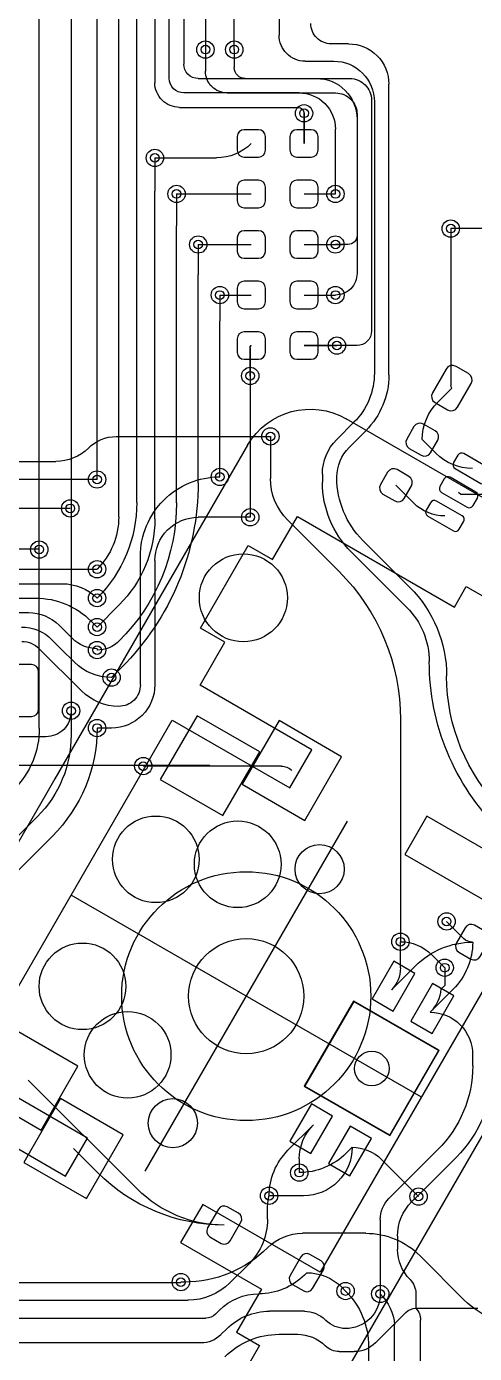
# Model space of a CAD drawing. Header units: millimetres. Extents: x -220 to 263, y -14 to 135.
# Drawn here: x -70.46 to -54.96, y 11.44 to 57.4 of the extents above; entities that cross this region are included whole.
import ezdxf

# ---------------------------------------------------------------- set-up
doc = ezdxf.new("R2010")
doc.units = ezdxf.units.MM
doc.layers.get('0').update_dxf_attribs({"color": 96, "lineweight": 25, "true_color": 0x008000})
for name, color, linetype, lineweight, true_color in [('livello 10', 6, 'Continuous', 25, 0xff00ff), ('livello 7', 6, 'Continuous', 25, 0xff00ff), ('livello 8', 18, 'Continuous', 25, 0x000000), ('livello 9', 18, 'Continuous', 25, 0x000000)]:
    doc.layers.add(name, color=color, linetype=linetype, lineweight=lineweight, true_color=true_color)

msp = doc.modelspace()

# ---------------------------------------------------------------- linework, layer by layer
msp.add_arc((-135.898, -152.987), 167.216, 57.60323, 99.26459)
at = {"layer": 'livello 10', "color": 6, "true_color": 0xff00ff, "flags": 128}
for points in [[(-61.947, 38.932), (-61.085, 40.425)], [(-61.085, 40.425), (-55.655, 37.29)], [(-64.445, 36.564), (-62.795, 39.422)], [(-62.795, 39.422), (-61.947, 38.932)], [(-55.655, 37.29), (-55.242, 38.005)], [(-55.242, 38.005), (-52.817, 36.604)], [(-63.597, 36.074), (-64.445, 36.564)], [(-64.46, 34.579), (-63.597, 36.074)], [(-60.588, 32.344), (-64.46, 34.579)], [(-72.422, 21.249), (-65.422, 33.374)], [(-65.422, 33.374), (-61.351, 31.024)], [(-61.351, 31.024), (-60.588, 32.344)], [(-56.605, 30.044), (-57.367, 28.724)], [(-53.807, 28.429), (-56.605, 30.044)], [(-57.367, 28.724), (-53.298, 26.374)], [(-53.298, 26.374), (-60.298, 14.25)], [(-68.351, 18.899), (-72.422, 21.249)], [(-72.985, 19.814), (-69.113, 17.579)], [(-69.113, 17.579), (-68.351, 18.899)], [(-64.367, 16.599), (-65.13, 15.279)], [(-60.298, 14.25), (-64.367, 16.599)], [(-65.13, 15.279), (-62.332, 13.664)], [(-62.332, 13.664), (-63.194, 12.171)], [(-63.194, 12.171), (-62.398, 11.711)], [(-62.398, 11.711), (-64.049, 8.852)]]:
    msp.add_lwpolyline(points, dxfattribs=at)
at = {"layer": 'livello 7', "color": 6, "true_color": 0xff00ff, "flags": 128}
msp.add_lwpolyline([(-62.812, 42.895, -0.41417), (-59.397, 43.81)], format="xyb", dxfattribs=at)
for points in [[(-47.273, 36.81), (-59.397, 43.81)], [(-62.812, 42.894), (-69.485, 31.337)], [(-61.947, 38.932), (-61.085, 40.425)], [(-61.085, 40.425), (-55.655, 37.29)], [(-64.445, 36.564), (-62.795, 39.422)], [(-62.795, 39.422), (-61.947, 38.932)], [(-55.655, 37.29), (-55.242, 38.005)], [(-55.242, 38.005), (-52.817, 36.604)], [(-63.597, 36.074), (-64.445, 36.564)], [(-64.46, 34.579), (-63.597, 36.074)], [(-60.588, 32.344), (-64.46, 34.579)], [(-72.422, 21.249), (-65.422, 33.374)], [(-65.422, 33.374), (-61.351, 31.024)], [(-62.882, 4.773), (-46.358, 33.395)], [(-61.351, 31.024), (-60.588, 32.344)], [(-69.485, 31.337), (-69.811, 30.771)], [(-69.811, 30.771), (-79.336, 14.273)], [(-56.605, 30.044), (-57.367, 28.724)], [(-53.807, 28.429), (-56.605, 30.044)], [(-66.36, 17.75), (-59.36, 29.874)], [(-57.367, 28.724), (-53.298, 26.374)], [(-56.798, 20.312), (-68.922, 27.312)], [(-56.798, 20.312), (-68.922, 27.312)], [(-53.298, 26.374), (-60.298, 14.25)], [(-59.138, 23.642), (-60.838, 20.698)], [(-60.838, 20.698), (-59.138, 23.642)], [(-56.193, 21.942), (-59.138, 23.642)], [(-59.138, 23.642), (-56.193, 21.942)], [(-57.893, 18.998), (-56.193, 21.942)], [(-56.193, 21.942), (-57.893, 18.998)], [(-68.351, 18.899), (-72.422, 21.249)], [(-60.838, 20.698), (-57.893, 18.998)], [(-57.893, 18.998), (-60.838, 20.698)], [(-72.985, 19.814), (-69.113, 17.579)], [(-69.113, 17.579), (-68.351, 18.899)], [(-64.367, 16.599), (-65.13, 15.279)], [(-60.298, 14.25), (-64.367, 16.599)], [(-65.13, 15.279), (-62.332, 13.664)], [(-62.332, 13.664), (-63.194, 12.171)], [(-63.194, 12.171), (-62.398, 11.711)], [(-62.398, 11.711), (-64.049, 8.852)]]:
    msp.add_lwpolyline(points, dxfattribs=at)
at = {"layer": 'livello 7', "color": 6, "true_color": 0xff00ff}
msp.add_circle((-62.86, 23.812), 4.311, dxfattribs=at)
at = {"layer": 'livello 8', "color": 163, "true_color": 0x4d7fc4, "flags": 128}
for points in [[(-68.023, 41.709), (-68.023, 81.099)], [(-61.723, 73.499), (-61.723, 57.099)], [(-66.648, 40.917), (-66.648, 70.499)], [(-67.273, 40.41), (-67.273, 70.299)], [(-66.023, 68.499), (-66.023, 55.453)], [(-65.523, 55.599), (-65.523, 67.059)], [(-65.023, 64.196), (-65.023, 56.099)], [(-64.273, 61.449), (-64.273, 56.599)], [(-68.923, 59.782), (-68.923, 32.849)], [(-70.023, 39.282), (-70.023, 58.382)], [(-63.273, 56.599), (-63.273, 58.749)], [(-59.323, 56.799), (-59.923, 56.799)], [(-60.823, 56.199), (-59.829, 56.199)], [(-64.523, 55.599), (-60.426, 55.599)], [(-57.923, 45.33), (-57.923, 55.399)], [(-61.023, 55.099), (-65.023, 55.099)], [(-58.423, 54.793), (-58.423, 45.399)], [(-65.169, 54.599), (-61.066, 54.599)], [(-60.86, 53.349), (-60.86, 54.393)], [(-63.173, 53.111), (-63.154, 53.021), (-63.103, 52.944), (-63.026, 52.892), (-62.935, 52.874), (-62.435, 52.874), (-62.344, 52.892), (-62.267, 52.944), (-62.216, 53.021), (-62.198, 53.111), (-62.198, 53.586), (-62.216, 53.677), (-62.267, 53.754), (-62.344, 53.806), (-62.435, 53.824), (-62.935, 53.824), (-63.026, 53.806), (-63.103, 53.754), (-63.154, 53.677), (-63.173, 53.586), (-63.173, 53.111)], [(-61.348, 53.111), (-61.329, 53.021), (-61.278, 52.944), (-61.201, 52.892), (-61.11, 52.874), (-60.61, 52.874), (-60.519, 52.892), (-60.442, 52.944), (-60.391, 53.021), (-60.373, 53.111), (-60.373, 53.586), (-60.391, 53.677), (-60.442, 53.754), (-60.519, 53.806), (-60.61, 53.824), (-61.11, 53.824), (-61.201, 53.806), (-61.278, 53.754), (-61.329, 53.677), (-61.348, 53.586), (-61.348, 53.111)], [(-59.773, 51.599), (-59.773, 53.849)], [(-59.023, 54.195), (-59.023, 50.164)], [(-66.023, 52.849), (-63.892, 52.849)], [(-66.023, 52.849), (-66.023, 51.699)], [(-63.173, 51.361), (-63.154, 51.271), (-63.103, 51.194), (-63.026, 51.142), (-62.935, 51.124), (-62.435, 51.124), (-62.344, 51.142), (-62.267, 51.194), (-62.216, 51.271), (-62.198, 51.361), (-62.198, 51.836), (-62.216, 51.927), (-62.267, 52.004), (-62.344, 52.056), (-62.435, 52.074), (-62.935, 52.074), (-63.026, 52.056), (-63.103, 52.004), (-63.154, 51.927), (-63.173, 51.836), (-63.173, 51.361)], [(-61.348, 51.361), (-61.329, 51.271), (-61.278, 51.194), (-61.201, 51.142), (-61.11, 51.124), (-60.61, 51.124), (-60.519, 51.142), (-60.442, 51.194), (-60.391, 51.271), (-60.373, 51.361), (-60.373, 51.836), (-60.391, 51.927), (-60.442, 52.004), (-60.519, 52.056), (-60.61, 52.074), (-61.11, 52.074), (-61.201, 52.056), (-61.278, 52.004), (-61.329, 51.927), (-61.348, 51.836), (-61.348, 51.361)], [(-66.023, 40.349), (-66.023, 51.699)], [(-65.273, 51.599), (-62.685, 51.599)], [(-65.273, 51.599), (-65.273, 50.499)], [(-60.86, 51.599), (-60.1, 51.599)], [(-60.1, 51.599), (-59.773, 51.599)], [(-65.273, 40.9), (-65.273, 50.499)], [(-63.173, 49.611), (-63.154, 49.521), (-63.103, 49.444), (-63.026, 49.392), (-62.935, 49.374), (-62.435, 49.374), (-62.344, 49.392), (-62.267, 49.444), (-62.216, 49.521), (-62.198, 49.611), (-62.198, 50.086), (-62.216, 50.177), (-62.267, 50.254), (-62.344, 50.306), (-62.435, 50.324), (-62.935, 50.324), (-63.026, 50.306), (-63.103, 50.254), (-63.154, 50.177), (-63.173, 50.086), (-63.173, 49.611)], [(-61.348, 49.611), (-61.329, 49.521), (-61.278, 49.444), (-61.201, 49.392), (-61.11, 49.374), (-60.61, 49.374), (-60.519, 49.392), (-60.442, 49.444), (-60.391, 49.521), (-60.373, 49.611), (-60.373, 50.086), (-60.391, 50.177), (-60.442, 50.254), (-60.519, 50.306), (-60.61, 50.324), (-61.11, 50.324), (-61.201, 50.306), (-61.278, 50.254), (-61.329, 50.177), (-61.348, 50.086), (-61.348, 49.611)], [(-55.781, 50.399), (-55.781, 44.961)], [(-64.523, 49.849), (-62.685, 49.849)], [(-64.523, 49.849), (-64.523, 48.799)], [(-60.86, 49.849), (-59.773, 49.849)], [(-59.773, 49.849), (-59.523, 49.849)], [(-59.338, 49.849), (-59.773, 49.849)], [(-64.523, 41.599), (-64.523, 48.799)], [(-63.173, 47.861), (-63.154, 47.771), (-63.103, 47.694), (-63.026, 47.642), (-62.935, 47.624), (-62.435, 47.624), (-62.344, 47.642), (-62.267, 47.694), (-62.216, 47.771), (-62.198, 47.861), (-62.198, 48.336), (-62.216, 48.427), (-62.267, 48.504), (-62.344, 48.556), (-62.435, 48.574), (-62.935, 48.574), (-63.026, 48.556), (-63.103, 48.504), (-63.154, 48.427), (-63.173, 48.336), (-63.173, 47.861)], [(-61.348, 47.861), (-61.329, 47.771), (-61.278, 47.694), (-61.201, 47.642), (-61.11, 47.624), (-60.61, 47.624), (-60.519, 47.642), (-60.442, 47.694), (-60.391, 47.771), (-60.373, 47.861), (-60.373, 48.336), (-60.391, 48.427), (-60.442, 48.504), (-60.519, 48.556), (-60.61, 48.574), (-61.11, 48.574), (-61.201, 48.556), (-61.278, 48.504), (-61.329, 48.427), (-61.348, 48.336), (-61.348, 47.861)], [(-63.773, 48.099), (-63.773, 47.199)], [(-63.773, 48.099), (-62.685, 48.099)], [(-60.86, 48.099), (-59.773, 48.099)], [(-63.773, 42.599), (-63.773, 47.199)], [(-63.173, 46.111), (-63.154, 46.021), (-63.103, 45.944), (-63.026, 45.892), (-62.935, 45.874), (-62.435, 45.874), (-62.344, 45.892), (-62.267, 45.944), (-62.216, 46.021), (-62.198, 46.111), (-62.198, 46.586), (-62.216, 46.677), (-62.267, 46.754), (-62.344, 46.806), (-62.435, 46.824), (-62.935, 46.824), (-63.026, 46.806), (-63.103, 46.754), (-63.154, 46.677), (-63.173, 46.586), (-63.173, 46.111)], [(-61.348, 46.111), (-61.329, 46.021), (-61.278, 45.944), (-61.201, 45.892), (-61.11, 45.874), (-60.61, 45.874), (-60.519, 45.892), (-60.442, 45.944), (-60.391, 46.021), (-60.373, 46.111), (-60.373, 46.586), (-60.391, 46.677), (-60.442, 46.754), (-60.519, 46.806), (-60.61, 46.824), (-61.11, 46.824), (-61.201, 46.806), (-61.278, 46.754), (-61.329, 46.677), (-61.348, 46.586), (-61.348, 46.111)], [(-62.723, 45.299), (-62.723, 46.311)], [(-60.86, 46.349), (-59.723, 46.349)], [(-56.416, 44.713), (-56.447, 44.62), (-56.441, 44.523), (-56.398, 44.435), (-56.324, 44.371), (-55.891, 44.121), (-55.799, 44.09), (-55.702, 44.096), (-55.614, 44.139), (-55.55, 44.213), (-55.075, 45.035), (-55.043, 45.128), (-55.05, 45.225), (-55.093, 45.313), (-55.166, 45.377), (-55.599, 45.627), (-55.692, 45.658), (-55.789, 45.652), (-55.876, 45.609), (-55.941, 45.535), (-56.416, 44.713)], [(-62.723, 45.299), (-62.723, 44.699)], [(-62.723, 44.699), (-62.723, 40.399)], [(-56.226, 44.393), (-55.745, 44.874)], [(-55.745, 44.874), (-55.744, 44.875)], [(-59.13, 43.692), (-59.728, 43.094)], [(-59.298, 42.823), (-58.723, 43.399)], [(-56.804, 42.548), (-56.717, 42.518), (-56.624, 42.525), (-56.541, 42.566), (-56.48, 42.635), (-56.23, 43.068), (-56.2, 43.156), (-56.206, 43.248), (-56.247, 43.332), (-56.317, 43.393), (-56.728, 43.63), (-56.816, 43.66), (-56.908, 43.654), (-56.992, 43.613), (-57.053, 43.543), (-57.303, 43.11), (-57.332, 43.022), (-57.326, 42.93), (-57.285, 42.847), (-57.216, 42.786), (-56.804, 42.548)], [(-62.023, 43.199), (-62.023, 41.747)], [(-56.287, 42.61), (-56.766, 43.089)], [(-63.773, 41.799), (-63.773, 42.599)], [(-55.681, 42.292), (-55.7, 42.236), (-55.696, 42.178), (-55.67, 42.125), (-55.626, 42.087), (-54.739, 41.574), (-54.683, 41.556), (-54.625, 41.559), (-54.572, 41.585), (-54.534, 41.629), (-54.384, 41.889), (-54.365, 41.944), (-54.369, 42.003), (-54.395, 42.055), (-54.439, 42.094), (-55.326, 42.606), (-55.382, 42.625), (-55.44, 42.621), (-55.493, 42.596), (-55.531, 42.552), (-55.681, 42.292)], [(-60.223, 41.899), (-60.223, 41.613)], [(-57.717, 40.968), (-57.629, 40.938), (-57.537, 40.944), (-57.453, 40.985), (-57.392, 41.055), (-57.142, 41.488), (-57.113, 41.575), (-57.119, 41.668), (-57.16, 41.751), (-57.229, 41.812), (-57.641, 42.05), (-57.728, 42.079), (-57.821, 42.073), (-57.904, 42.032), (-57.965, 41.963), (-58.215, 41.53), (-58.245, 41.442), (-58.239, 41.349), (-58.198, 41.266), (-58.128, 41.205), (-57.717, 40.968)], [(-59.723, 41.772), (-59.723, 41.799)], [(-57.062, 40.892), (-57.679, 41.509)], [(-56.156, 41.469), (-56.175, 41.414), (-56.171, 41.355), (-56.145, 41.303), (-56.101, 41.264), (-55.214, 40.752), (-55.158, 40.733), (-55.1, 40.737), (-55.047, 40.763), (-55.009, 40.807), (-54.859, 41.066), (-54.84, 41.122), (-54.844, 41.18), (-54.87, 41.233), (-54.914, 41.271), (-55.801, 41.784), (-55.857, 41.803), (-55.915, 41.799), (-55.968, 41.773), (-56.006, 41.729), (-56.156, 41.469)], [(-56.631, 40.646), (-56.65, 40.591), (-56.646, 40.532), (-56.62, 40.48), (-56.576, 40.441), (-55.689, 39.929), (-55.633, 39.91), (-55.575, 39.914), (-55.522, 39.94), (-55.484, 39.984), (-55.334, 40.244), (-55.315, 40.299), (-55.319, 40.357), (-55.345, 40.41), (-55.389, 40.449), (-56.276, 40.961), (-56.332, 40.98), (-56.39, 40.976), (-56.443, 40.95), (-56.481, 40.906), (-56.631, 40.646)], [(-55.508, 41.268), (-55.434, 41.195)], [(-55.434, 41.195), (-54.327, 41.195)], [(-61.423, 40.299), (-59.644, 38.52)], [(-57.195, 37.972), (-58.823, 39.599)], [(-70.023, 33.099), (-70.023, 39.282)], [(-59.223, 39.199), (-57.3, 37.277)], [(-68.023, 36.599), (-67.26, 37.362)], [(-71.198, 33.749), (-71.178, 33.653), (-71.124, 33.572), (-71.043, 33.518), (-70.948, 33.499), (-70.298, 33.499), (-70.202, 33.518), (-70.121, 33.572), (-70.067, 33.653), (-70.048, 33.749), (-70.048, 35.049), (-70.067, 35.145), (-70.121, 35.226), (-70.202, 35.28), (-70.298, 35.299), (-70.948, 35.299), (-71.043, 35.28), (-71.124, 35.226), (-71.178, 35.145), (-71.198, 35.049), (-71.198, 33.749)], [(-67.523, 34.849), (-67.174, 35.197)], [(-59.559, 32.108), (-61.725, 33.358), (-63, 31.15), (-60.834, 29.9), (-59.559, 32.108)], [(-57.523, 33.399), (-57.523, 25.699)], [(-61.65, 31.782), (-66.423, 31.782)], [(-70.089, 30.032), (-71.273, 28.849)], [(-72.423, 26.499), (-69.578, 29.343)], [(-55.336, 25.812), (-55.923, 26.399)], [(-55.086, 25.098), (-54.998, 25.068), (-54.905, 25.074), (-54.822, 25.115), (-54.761, 25.185), (-54.461, 25.705), (-54.431, 25.793), (-54.437, 25.885), (-54.478, 25.968), (-54.548, 26.029), (-54.959, 26.267), (-55.047, 26.296), (-55.14, 26.29), (-55.223, 26.249), (-55.284, 26.18), (-55.584, 25.66), (-55.614, 25.572), (-55.608, 25.48), (-55.567, 25.397), (-55.497, 25.336), (-55.086, 25.098)], [(-58.505, 23.722), (-57.769, 23.297), (-57.019, 24.596), (-57.755, 25.021), (-58.505, 23.722)], [(-57.004, 24.862), (-57.837, 24.029)], [(-55.991, 24.799), (-55.991, 24.185)], [(-57.162, 22.947), (-56.426, 22.522), (-55.676, 23.821), (-56.412, 24.246), (-57.162, 22.947)], [(-55.991, 24.185), (-56.124, 24.052)], [(-68.684, 21.384), (-70.849, 22.634), (-72.124, 20.425), (-69.959, 19.175), (-68.684, 21.384)], [(-66.626, 17.127), (-70.404, 20.905)], [(-61.355, 18.786), (-60.619, 18.361), (-59.869, 19.66), (-60.605, 20.085), (-61.355, 18.786)], [(-60.537, 19.353), (-61.416, 18.473)], [(-60.012, 18.011), (-59.276, 17.586), (-58.526, 18.885), (-59.262, 19.31), (-60.012, 18.011)], [(-59.402, 18.37), (-59.194, 18.578)], [(-58.182, 18.159), (-56.896, 16.872)], [(-64.2, 15.783), (-64.228, 15.7), (-64.222, 15.612), (-64.183, 15.533), (-64.117, 15.475), (-63.728, 15.25), (-63.645, 15.222), (-63.557, 15.228), (-63.478, 15.267), (-63.42, 15.333), (-63.045, 15.982), (-63.017, 16.065), (-63.023, 16.153), (-63.062, 16.232), (-63.128, 16.29), (-63.517, 16.515), (-63.6, 16.543), (-63.688, 16.537), (-63.767, 16.498), (-63.825, 16.432), (-64.2, 15.783)], [(-58.723, 15.599), (-60.915, 15.599)], [(-61.342, 14.133), (-61.37, 14.05), (-61.364, 13.962), (-61.325, 13.883), (-61.259, 13.825), (-60.87, 13.6), (-60.787, 13.572), (-60.699, 13.578), (-60.62, 13.617), (-60.562, 13.683), (-60.187, 14.332), (-60.159, 14.415), (-60.165, 14.503), (-60.204, 14.582), (-60.27, 14.64), (-60.659, 14.865), (-60.743, 14.893), (-60.83, 14.887), (-60.909, 14.848), (-60.967, 14.782), (-61.342, 14.133)], [(-55.323, 13.299), (-56.845, 14.821)], [(-65, 13.907), (-65.123, 13.907)], [(-59.555, 13.731), (-59.423, 13.599)], [(-57.725, 10.999), (-57.725, 12.426)], [(-58.623, 11.668), (-58.623, 9.995)]]:
    msp.add_lwpolyline(points, dxfattribs=at)
for points in [[(-59.923, 56.799, -0.414214), (-60.623, 57.499)], [(-60.823, 56.199, -0.414214), (-61.723, 57.099)], [(-59.323, 56.799, -0.414214), (-57.923, 55.399)], [(-64.523, 55.599, -0.414214), (-65.023, 56.099)], [(-59.829, 56.199, -0.414214), (-58.423, 54.793)], [(-65.772, 54.849, -0.198927), (-66.023, 55.453)], [(-65.023, 55.099, -0.414214), (-65.523, 55.599)], [(-60.426, 55.599, -0.414214), (-59.023, 54.195)], [(-65.169, 54.599, -0.198915), (-65.773, 54.849)], [(-61.023, 55.099, -0.414214), (-59.773, 53.849)], [(-61.066, 54.599, -0.414214), (-60.86, 54.393)], [(-62.685, 53.349, -0.198912), (-63.892, 52.849)], [(-59.022, 50.164, -0.414214), (-59.338, 49.849)], [(-62.723, 46.311, -0.414214), (-62.685, 46.349)], [(-58.423, 45.399, -0.198913), (-59.13, 43.692)], [(-57.922, 45.33, -0.198917), (-58.723, 43.399)], [(-55.745, 44.874, -0.198975), (-55.781, 44.961)], [(-56.766, 43.089, -0.198915), (-56.226, 44.393)], [(-60.223, 41.899, -0.198911), (-59.728, 43.094)], [(-59.722, 41.799, -0.198918), (-59.298, 42.823)], [(-55.033, 42.09, -0.198914), (-56.287, 42.61)], [(-64.522, 41.599, -0.198914), (-67.174, 35.197)], [(-61.423, 40.299, -0.198901), (-62.023, 41.747)], [(-59.223, 39.199, -0.198906), (-60.223, 41.613)], [(-58.822, 39.599, -0.198916), (-59.723, 41.772)], [(-66.648, 40.917, -0.19891), (-68.023, 37.599)], [(-65.272, 40.9, -0.198915), (-67.253, 36.118)], [(-55.983, 40.445, -0.198911), (-57.062, 40.892)], [(-67.273, 40.41, -0.198921), (-68.023, 38.599)], [(-66.023, 40.349, -0.198908), (-67.26, 37.362)], [(-59.644, 38.52, -0.198913), (-57.523, 33.399)], [(-57.195, 37.972, -0.198917), (-55.923, 34.899)], [(-57.3, 37.277, -0.198913), (-56.523, 35.399)], [(-67.253, 36.118, -0.198929), (-68.023, 35.799)], [(-54.118, 29.595, -0.198912), (-56.523, 35.399)], [(-54.013, 30.29, -0.198912), (-55.923, 34.899)], [(-70.022, 33.099, -0.198912), (-70.906, 30.965)], [(-68.022, 33.099, -0.198911), (-69.578, 29.343)], [(-68.923, 32.849, -0.198913), (-70.089, 30.032)], [(-61.65, 31.782, -0.198905), (-61.28, 31.629)], [(-55.023, 25.682, -0.198896), (-55.336, 25.812)], [(-57.004, 24.862, -0.198914), (-55.023, 25.682)], [(-56.124, 24.052, -0.176015), (-56.494, 23.254)], [(-62.068, 16.899, -0.198912), (-61.416, 18.473)], [(-59.194, 18.578, -0.198922), (-58.182, 18.159)], [(-59.402, 18.37, -0.19892), (-61.023, 17.699)], [(-63.623, 15.882, -0.198905), (-66.626, 17.127)], [(-62.122, 15.099, -0.198912), (-60.915, 15.599)], [(-58.723, 15.599, -0.198923), (-56.845, 14.821)], [(-62.123, 15.099, -0.198912), (-65, 13.907)], [(-60.765, 14.232, -0.198923), (-59.555, 13.731)], [(-59.423, 13.599, -0.198921), (-58.623, 11.668)], [(-58.223, 13.499, -0.175989), (-57.725, 12.426)], [(-52.908, 12.299, -0.19892), (-55.323, 13.299)]]:
    msp.add_lwpolyline(points, format="xyb", dxfattribs=at)
at = {"layer": 'livello 8', "color": 254, "true_color": 0xd0d2cd, "flags": 128}
for points in [[(-59.138, 23.626), (-60.838, 20.681)], [(-60.838, 20.681), (-59.138, 23.626)], [(-56.193, 21.926), (-59.138, 23.626)], [(-59.138, 23.626), (-56.193, 21.926)], [(-57.893, 18.981), (-56.193, 21.926)], [(-56.193, 21.926), (-57.893, 18.981)], [(-60.838, 20.681), (-57.893, 18.981)], [(-57.893, 18.981), (-60.838, 20.681)]]:
    msp.add_lwpolyline(points, dxfattribs=at)
at = {"layer": 'livello 8', "color": 7, "true_color": 0xececec}
for centre in [(-64.273, 56.599), (-63.273, 56.599), (-60.86, 54.393), (-66.023, 52.849), (-65.273, 51.599), (-59.773, 51.599), (-55.781, 50.399), (-64.523, 49.849), (-59.773, 49.849), (-63.773, 48.099), (-59.773, 48.099), (-59.723, 46.349), (-62.723, 45.299), (-62.023, 43.199), (-68.023, 41.709), (-63.773, 41.799), (-68.949, 40.709), (-62.723, 40.399), (-70.023, 39.282), (-68.023, 38.599), (-68.023, 37.599), (-68.023, 36.599), (-68.023, 35.799), (-67.523, 34.849), (-68.923, 33.699), (-68.023, 33.099), (-66.423, 31.782), (-55.923, 26.399), (-57.523, 25.699), (-55.991, 24.799), (-61.023, 17.699), (-62.068, 16.899), (-56.896, 16.872), (-65.123, 13.907), (-59.423, 13.599), (-58.223, 13.499)]:
    msp.add_circle(centre, 0.3, dxfattribs=at)
at = {"layer": 'livello 8', "color": 7}
for centre, radius in [((-64.273, 56.599), 0.15), ((-63.273, 56.599), 0.15), ((-60.86, 54.393), 0.15), ((-66.023, 52.849), 0.15), ((-65.273, 51.599), 0.15), ((-59.773, 51.599), 0.15), ((-55.781, 50.399), 0.15), ((-64.523, 49.849), 0.15), ((-59.773, 49.849), 0.15), ((-63.773, 48.099), 0.15), ((-59.773, 48.099), 0.15), ((-59.723, 46.349), 0.15), ((-62.723, 45.299), 0.15), ((-62.023, 43.199), 0.15), ((-68.023, 41.709), 0.15), ((-63.773, 41.799), 0.15), ((-68.949, 40.709), 0.15), ((-62.723, 40.399), 0.15), ((-70.023, 39.282), 0.15), ((-62.959, 37.61), 1.524), ((-68.023, 38.599), 0.15), ((-68.023, 37.599), 0.15), ((-68.023, 36.599), 0.15), ((-68.023, 35.799), 0.15), ((-67.523, 34.849), 0.15), ((-68.923, 33.699), 0.15), ((-68.023, 33.099), 0.15), ((-66.423, 31.782), 0.15), ((-65.989, 28.552), 1.5), ((-63.155, 28.381), 1.5), ((-60.32, 28.211), 0.851), ((-60.32, 28.211), 0.851), ((-55.923, 26.399), 0.15), ((-62.86, 23.812), 1.994), ((-62.86, 23.812), 1.994), ((-57.523, 25.699), 0.15), ((-68.529, 24.152), 1.5), ((-55.991, 24.799), 0.15), ((-66.965, 21.782), 1.5), ((-65.4, 19.412), 0.851), ((-65.4, 19.412), 0.851), ((-61.023, 17.699), 0.15), ((-62.068, 16.899), 0.15), ((-56.896, 16.872), 0.15), ((-65.123, 13.907), 0.15), ((-59.423, 13.599), 0.15), ((-58.223, 13.499), 0.15)]:
    msp.add_circle(centre, radius, dxfattribs=at)
at = {"layer": 'livello 8', "color": 163, "true_color": 0x4d7fc4}
msp.add_circle((-58.515, 21.304), 0.599, dxfattribs=at)
at = {"layer": 'livello 9', "color": 22, "true_color": 0xc83434, "flags": 128}
for points in [[(-64.273, 56.599), (-64.273, 55.849)], [(-63.273, 56.599), (-63.273, 55.975)], [(-62.896, 55.599), (-59.273, 55.599)], [(-63.523, 55.099), (-60.773, 55.099)], [(-60.773, 55.099), (-59.765, 55.099)], [(-58.523, 54.849), (-58.523, 46.849)], [(-60.86, 54.393), (-60.86, 53.349)], [(-59.023, 54.356), (-59.023, 48.849)], [(-63.173, 53.111), (-63.154, 53.021), (-63.103, 52.944), (-63.026, 52.892), (-62.935, 52.874), (-62.435, 52.874), (-62.344, 52.892), (-62.267, 52.944), (-62.216, 53.021), (-62.198, 53.111), (-62.198, 53.586), (-62.216, 53.677), (-62.267, 53.754), (-62.344, 53.806), (-62.435, 53.824), (-62.935, 53.824), (-63.026, 53.806), (-63.103, 53.754), (-63.154, 53.677), (-63.173, 53.586), (-63.173, 53.111)], [(-61.348, 53.111), (-61.329, 53.021), (-61.278, 52.944), (-61.201, 52.892), (-61.11, 52.874), (-60.61, 52.874), (-60.519, 52.892), (-60.442, 52.944), (-60.391, 53.021), (-60.373, 53.111), (-60.373, 53.586), (-60.391, 53.677), (-60.442, 53.754), (-60.519, 53.806), (-60.61, 53.824), (-61.11, 53.824), (-61.201, 53.806), (-61.278, 53.754), (-61.329, 53.677), (-61.348, 53.586), (-61.348, 53.111)], [(-66.023, 52.849), (-63.892, 52.849)], [(-63.173, 51.361), (-63.154, 51.271), (-63.103, 51.194), (-63.026, 51.142), (-62.935, 51.124), (-62.435, 51.124), (-62.344, 51.142), (-62.267, 51.194), (-62.216, 51.271), (-62.198, 51.361), (-62.198, 51.836), (-62.216, 51.927), (-62.267, 52.004), (-62.344, 52.056), (-62.435, 52.074), (-62.935, 52.074), (-63.026, 52.056), (-63.103, 52.004), (-63.154, 51.927), (-63.173, 51.836), (-63.173, 51.361)], [(-61.348, 51.361), (-61.329, 51.271), (-61.278, 51.194), (-61.201, 51.142), (-61.11, 51.124), (-60.61, 51.124), (-60.519, 51.142), (-60.442, 51.194), (-60.391, 51.271), (-60.373, 51.361), (-60.373, 51.836), (-60.391, 51.927), (-60.442, 52.004), (-60.519, 52.056), (-60.61, 52.074), (-61.11, 52.074), (-61.201, 52.056), (-61.278, 52.004), (-61.329, 51.927), (-61.348, 51.836), (-61.348, 51.361)], [(-65.273, 51.599), (-62.685, 51.599)], [(-60.86, 51.599), (-59.773, 51.599)], [(-63.173, 49.611), (-63.154, 49.521), (-63.103, 49.444), (-63.026, 49.392), (-62.935, 49.374), (-62.435, 49.374), (-62.344, 49.392), (-62.267, 49.444), (-62.216, 49.521), (-62.198, 49.611), (-62.198, 50.086), (-62.216, 50.177), (-62.267, 50.254), (-62.344, 50.306), (-62.435, 50.324), (-62.935, 50.324), (-63.026, 50.306), (-63.103, 50.254), (-63.154, 50.177), (-63.173, 50.086), (-63.173, 49.611)], [(-61.348, 49.611), (-61.329, 49.521), (-61.278, 49.444), (-61.201, 49.392), (-61.11, 49.374), (-60.61, 49.374), (-60.519, 49.392), (-60.442, 49.444), (-60.391, 49.521), (-60.373, 49.611), (-60.373, 50.086), (-60.391, 50.177), (-60.442, 50.254), (-60.519, 50.306), (-60.61, 50.324), (-61.11, 50.324), (-61.201, 50.306), (-61.278, 50.254), (-61.329, 50.177), (-61.348, 50.086), (-61.348, 49.611)], [(-51.923, 50.399), (-55.781, 50.399)], [(-64.523, 49.849), (-62.685, 49.849)], [(-60.86, 49.849), (-59.773, 49.849)], [(-63.173, 47.861), (-63.154, 47.771), (-63.103, 47.694), (-63.026, 47.642), (-62.935, 47.624), (-62.435, 47.624), (-62.344, 47.642), (-62.267, 47.694), (-62.216, 47.771), (-62.198, 47.861), (-62.198, 48.336), (-62.216, 48.427), (-62.267, 48.504), (-62.344, 48.556), (-62.435, 48.574), (-62.935, 48.574), (-63.026, 48.556), (-63.103, 48.504), (-63.154, 48.427), (-63.173, 48.336), (-63.173, 47.861)], [(-61.348, 47.861), (-61.329, 47.771), (-61.278, 47.694), (-61.201, 47.642), (-61.11, 47.624), (-60.61, 47.624), (-60.519, 47.642), (-60.442, 47.694), (-60.391, 47.771), (-60.373, 47.861), (-60.373, 48.336), (-60.391, 48.427), (-60.442, 48.504), (-60.519, 48.556), (-60.61, 48.574), (-61.11, 48.574), (-61.201, 48.556), (-61.278, 48.504), (-61.329, 48.427), (-61.348, 48.336), (-61.348, 47.861)], [(-63.773, 48.099), (-62.685, 48.099)], [(-60.86, 48.099), (-59.773, 48.099)], [(-63.173, 46.111), (-63.154, 46.021), (-63.103, 45.944), (-63.026, 45.892), (-62.935, 45.874), (-62.435, 45.874), (-62.344, 45.892), (-62.267, 45.944), (-62.216, 46.021), (-62.198, 46.111), (-62.198, 46.586), (-62.216, 46.677), (-62.267, 46.754), (-62.344, 46.806), (-62.435, 46.824), (-62.935, 46.824), (-63.026, 46.806), (-63.103, 46.754), (-63.154, 46.677), (-63.173, 46.586), (-63.173, 46.111)], [(-61.348, 46.111), (-61.329, 46.021), (-61.278, 45.944), (-61.201, 45.892), (-61.11, 45.874), (-60.61, 45.874), (-60.519, 45.892), (-60.442, 45.944), (-60.391, 46.021), (-60.373, 46.111), (-60.373, 46.586), (-60.391, 46.677), (-60.442, 46.754), (-60.519, 46.806), (-60.61, 46.824), (-61.11, 46.824), (-61.201, 46.806), (-61.278, 46.754), (-61.329, 46.677), (-61.348, 46.586), (-61.348, 46.111)], [(-62.723, 46.258), (-62.723, 45.299)], [(-59.723, 46.349), (-60.86, 46.349)], [(-59.023, 46.349), (-59.723, 46.349)], [(-67.357, 43.199), (-62.023, 43.199)], [(-75.323, 42.334), (-69.445, 42.334)], [(-68.023, 41.709), (-89.504, 41.709)], [(-68.949, 40.709), (-162.423, 40.709)], [(-62.723, 40.399), (-64.523, 40.399)], [(-161.523, 39.309), (-70.049, 39.309)], [(-70.049, 39.309), (-70.023, 39.282)], [(-66.523, 34.599), (-66.523, 39.049)], [(-66.023, 38.899), (-66.023, 34.599)], [(-154.023, 38.599), (-70.273, 38.599)], [(-70.273, 38.599), (-68.023, 38.599)], [(-154.273, 38.099), (-70.273, 38.099)], [(-70.273, 38.099), (-69.23, 38.099)], [(-158.273, 37.599), (-70.144, 37.599)], [(-156.523, 37.099), (-70.394, 37.099)], [(-68.23, 36.806), (-68.023, 36.599)], [(-69.333, 36.66), (-69.023, 36.349)], [(-69.023, 36.349), (-68.876, 36.203)], [(-69.583, 36.16), (-69.273, 35.849)], [(-70.023, 35.849), (-68.553, 34.379)], [(-69.273, 35.849), (-68.803, 35.379)], [(-68.023, 35.849), (-68.023, 35.799)], [(-71.198, 33.749), (-71.178, 33.653), (-71.124, 33.572), (-71.043, 33.518), (-70.948, 33.499), (-70.298, 33.499), (-70.202, 33.518), (-70.121, 33.572), (-70.067, 33.653), (-70.048, 33.749), (-70.048, 35.049), (-70.067, 35.145), (-70.121, 35.226), (-70.202, 35.28), (-70.298, 35.299), (-70.948, 35.299), (-71.043, 35.28), (-71.124, 35.226), (-71.178, 35.145), (-71.198, 35.049), (-71.198, 33.749)], [(-68.923, 33.699), (-68.923, 33.667)], [(-67.523, 33.099), (-68.023, 33.099)], [(-65.834, 31.32), (-63.669, 30.07), (-62.394, 32.278), (-64.559, 33.528), (-65.834, 31.32)], [(-69.791, 32.799), (-73.291, 32.799)], [(-64.114, 31.799), (-80.483, 31.799)], [(-55.923, 26.399), (-55.336, 25.812)], [(-55.086, 25.098), (-54.998, 25.068), (-54.905, 25.074), (-54.822, 25.115), (-54.761, 25.185), (-54.461, 25.705), (-54.431, 25.793), (-54.437, 25.885), (-54.478, 25.968), (-54.548, 26.029), (-54.959, 26.267), (-55.047, 26.296), (-55.14, 26.29), (-55.223, 26.249), (-55.284, 26.18), (-55.584, 25.66), (-55.614, 25.572), (-55.608, 25.48), (-55.567, 25.397), (-55.497, 25.336), (-55.086, 25.098)], [(-57.523, 24.788), (-57.523, 25.699)], [(-58.505, 23.722), (-57.769, 23.297), (-57.019, 24.596), (-57.755, 25.021), (-58.505, 23.722)], [(-55.991, 24.799), (-56.444, 25.252)], [(-57.162, 22.947), (-56.426, 22.522), (-55.676, 23.821), (-56.412, 24.246), (-57.162, 22.947)], [(-56.494, 23.254), (-55.699, 24.05)], [(-55.023, 21.783), (-55.023, 21.399)], [(-70.56, 18.055), (-68.394, 16.805), (-67.119, 19.014), (-69.285, 20.264), (-70.56, 18.055)], [(-61.355, 18.786), (-60.619, 18.361), (-59.869, 19.66), (-60.605, 20.085), (-61.355, 18.786)], [(-60.012, 18.011), (-59.276, 17.586), (-58.526, 18.885), (-59.262, 19.31), (-60.012, 18.011)], [(-68.001, 17.696), (-68.84, 18.535)], [(-56.225, 18.497), (-57.923, 16.799)], [(-61.023, 18.18), (-61.023, 17.699)], [(-56.923, 16.899), (-55.595, 18.226)], [(-62.079, 16.888), (-62.068, 16.899)], [(-62.079, 16.859), (-62.079, 16.888)], [(-60.873, 16.899), (-62.068, 16.899)], [(-57.128, 16.694), (-56.923, 16.899)], [(-64.2, 15.783), (-64.228, 15.7), (-64.222, 15.612), (-64.183, 15.533), (-64.117, 15.475), (-63.728, 15.25), (-63.645, 15.222), (-63.557, 15.228), (-63.478, 15.267), (-63.42, 15.333), (-63.045, 15.982), (-63.017, 16.065), (-63.023, 16.153), (-63.062, 16.232), (-63.128, 16.29), (-63.517, 16.515), (-63.6, 16.543), (-63.688, 16.537), (-63.767, 16.498), (-63.825, 16.432), (-64.2, 15.783)], [(-62.123, 16.082), (-62.123, 16.393)], [(-58.223, 16.075), (-58.223, 13.499)], [(-57.623, 15.499), (-57.623, 15.041)], [(-61.342, 14.133), (-61.37, 14.05), (-61.364, 13.962), (-61.325, 13.883), (-61.259, 13.825), (-60.87, 13.6), (-60.787, 13.572), (-60.699, 13.578), (-60.62, 13.617), (-60.562, 13.683), (-60.187, 14.332), (-60.159, 14.415), (-60.165, 14.503), (-60.204, 14.582), (-60.27, 14.64), (-60.659, 14.865), (-60.743, 14.893), (-60.83, 14.887), (-60.909, 14.848), (-60.967, 14.782), (-61.342, 14.133)], [(-63.423, 13.882), (-62.759, 14.546)], [(-76.023, 13.899), (-65.123, 13.899)], [(-65.123, 13.899), (-65.123, 13.907)], [(-60.844, 14.153), (-60.765, 14.232)], [(-59.423, 13.599), (-59.555, 13.731)], [(-56.991, 13.516), (-56.991, 12.999)], [(-76.606, 13.282), (-64.871, 13.282)], [(-63.923, 12.799), (-63.788, 12.933)], [(-61.023, 12.899), (-62.057, 12.899)], [(-60.847, 12.899), (-61.023, 12.899)], [(-56.991, 12.999), (-54.848, 12.999)], [(-72.123, 12.658), (-64.263, 12.658)], [(-60.105, 12.582), (-60.123, 12.599)], [(-57.791, 12.399), (-57.332, 12.858)], [(-56.823, 11.099), (-56.823, 12.593)], [(-63.74, 12.082), (-63.723, 12.099)], [(-63.723, 12.099), (-63.535, 12.287)], [(-61.723, 12.099), (-61.088, 12.099)], [(-58.386, 11.804), (-57.791, 12.399)], [(-64.423, 11.799), (-78.373, 11.799)], [(-59.64, 11.499), (-59.123, 11.499)]]:
    msp.add_lwpolyline(points, dxfattribs=at)
for points in [[(-63.523, 55.099, -0.414214), (-64.273, 55.849)], [(-62.896, 55.599, -0.414214), (-63.273, 55.975)], [(-59.273, 55.599, -0.414214), (-58.523, 54.849)], [(-59.765, 55.099, -0.414214), (-59.023, 54.356)], [(-62.685, 53.349, -0.198912), (-63.892, 52.849)], [(-59.023, 48.849, -0.414214), (-59.773, 48.099)], [(-58.523, 46.849, -0.414214), (-59.023, 46.349)], [(-62.722, 46.258, -0.198817), (-62.685, 46.349)], [(-68.322, 42.799, -0.198917), (-69.445, 42.334)], [(-68.323, 42.799, -0.198913), (-67.357, 43.199)], [(-66.523, 39.049, -0.414214), (-63.773, 41.799)], [(-66.023, 38.899, -0.414214), (-64.523, 40.399)], [(-69.23, 38.099, -0.198912), (-68.023, 37.599)], [(-70.144, 37.599, -0.198912), (-68.23, 36.806)], [(-70.394, 37.099, -0.198916), (-69.333, 36.66)], [(-70.644, 36.599, -0.198916), (-69.583, 36.16)], [(-70.626, 36.099, -0.19891), (-70.023, 35.849)], [(-68.023, 35.849, -0.198906), (-68.876, 36.203)], [(-67.523, 34.849, -0.198902), (-68.803, 35.379)], [(-66.023, 34.599, -0.414214), (-67.523, 33.099)], [(-66.523, 34.599, -0.414214), (-67.273, 33.849)], [(-67.273, 33.849, -0.198902), (-68.553, 34.379)], [(-68.923, 33.667, -0.414214), (-69.791, 32.799)], [(-55.023, 25.682, -0.198896), (-55.336, 25.812)], [(-57.523, 25.699, -0.198902), (-56.444, 25.252)], [(-55.022, 25.682, -0.19891), (-55.699, 24.05)], [(-57.523, 24.788, -0.198918), (-57.837, 24.029)], [(-56.494, 23.254, -0.414214), (-55.023, 21.783)], [(-55.022, 21.399, -0.198912), (-56.225, 18.497)], [(-54.322, 21.299, -0.198912), (-55.595, 18.226)], [(-61.023, 18.18, -0.198922), (-60.537, 19.353)], [(-59.194, 18.578, -0.414214), (-60.873, 16.899)], [(-63.623, 15.882, -0.198912), (-68.001, 17.696)], [(-62.122, 16.393, -0.04332), (-62.079, 16.859)], [(-58.223, 16.075, -0.198914), (-57.923, 16.799)], [(-57.623, 15.499, -0.198911), (-57.128, 16.694)], [(-62.122, 16.082, -0.198912), (-62.759, 14.546)], [(-57.191, 13.999, -0.198909), (-57.623, 15.041)], [(-63.423, 13.882, -0.198912), (-64.871, 13.282)], [(-60.844, 14.153, -0.198921), (-62.423, 13.499)], [(-60.765, 14.232, -0.198923), (-59.555, 13.731)], [(-57.191, 13.999, -0.19891), (-56.991, 13.516)], [(-63.788, 12.933, -0.198912), (-62.423, 13.499)], [(-58.223, 13.499, -0.414214), (-59.423, 12.299)], [(-63.535, 12.287, -0.198914), (-62.057, 12.899)], [(-60.847, 12.899, -0.198889), (-60.123, 12.599)], [(-57.332, 12.858, -0.198915), (-56.991, 12.999)], [(-56.991, 12.999, -0.198919), (-56.823, 12.593)], [(-63.923, 12.799, -0.198912), (-64.263, 12.658)], [(-59.423, 12.299, -0.198893), (-60.105, 12.582)], [(-63.74, 12.082, -0.19892), (-64.423, 11.799)], [(-63.6, 11.321, -0.198913), (-61.723, 12.099)], [(-61.088, 12.099, -0.198894), (-60.123, 11.699)], [(-59.64, 11.499, -0.198948), (-60.123, 11.699)], [(-58.386, 11.804, -0.198916), (-59.123, 11.499)]]:
    msp.add_lwpolyline(points, format="xyb", dxfattribs=at)
at = {"layer": 'livello 9', "color": 254, "true_color": 0xd0d2cd, "flags": 128}
for points in [[(-59.138, 23.626), (-60.838, 20.681)], [(-60.838, 20.681), (-59.138, 23.626)], [(-56.193, 21.926), (-59.138, 23.626)], [(-59.138, 23.626), (-56.193, 21.926)], [(-57.893, 18.981), (-56.193, 21.926)], [(-56.193, 21.926), (-57.893, 18.981)], [(-60.838, 20.681), (-57.893, 18.981)], [(-57.893, 18.981), (-60.838, 20.681)]]:
    msp.add_lwpolyline(points, dxfattribs=at)
at = {"layer": 'livello 9', "color": 7, "true_color": 0xececec}
for centre in [(-64.273, 56.599), (-63.273, 56.599), (-60.86, 54.393), (-66.023, 52.849), (-65.273, 51.599), (-59.773, 51.599), (-55.781, 50.399), (-64.523, 49.849), (-59.773, 49.849), (-63.773, 48.099), (-59.773, 48.099), (-59.723, 46.349), (-62.723, 45.299), (-62.023, 43.199), (-68.023, 41.709), (-63.773, 41.799), (-68.949, 40.709), (-62.723, 40.399), (-70.023, 39.282), (-68.023, 38.599), (-68.023, 37.599), (-68.023, 36.599), (-68.023, 35.799), (-67.523, 34.849), (-68.923, 33.699), (-68.023, 33.099), (-66.423, 31.782), (-55.923, 26.399), (-57.523, 25.699), (-55.991, 24.799), (-61.023, 17.699), (-62.068, 16.899), (-56.896, 16.872), (-65.123, 13.907), (-59.423, 13.599), (-58.223, 13.499)]:
    msp.add_circle(centre, 0.3, dxfattribs=at)
at = {"layer": 'livello 9', "color": 7}
for centre, radius in [((-64.273, 56.599), 0.15), ((-63.273, 56.599), 0.15), ((-60.86, 54.393), 0.15), ((-66.023, 52.849), 0.15), ((-65.273, 51.599), 0.15), ((-59.773, 51.599), 0.15), ((-55.781, 50.399), 0.15), ((-64.523, 49.849), 0.15), ((-59.773, 49.849), 0.15), ((-63.773, 48.099), 0.15), ((-59.773, 48.099), 0.15), ((-59.723, 46.349), 0.15), ((-62.723, 45.299), 0.15), ((-62.023, 43.199), 0.15), ((-68.023, 41.709), 0.15), ((-63.773, 41.799), 0.15), ((-68.949, 40.709), 0.15), ((-62.723, 40.399), 0.15), ((-70.023, 39.282), 0.15), ((-62.959, 37.61), 1.524), ((-68.023, 38.599), 0.15), ((-68.023, 37.599), 0.15), ((-68.023, 36.599), 0.15), ((-68.023, 35.799), 0.15), ((-67.523, 34.849), 0.15), ((-68.923, 33.699), 0.15), ((-68.023, 33.099), 0.15), ((-66.423, 31.782), 0.15), ((-65.989, 28.552), 1.5), ((-63.155, 28.381), 1.5), ((-60.32, 28.211), 0.851), ((-60.32, 28.211), 0.851), ((-55.923, 26.399), 0.15), ((-62.86, 23.812), 1.994), ((-62.86, 23.812), 1.994), ((-57.523, 25.699), 0.15), ((-68.529, 24.152), 1.5), ((-55.991, 24.799), 0.15), ((-66.965, 21.782), 1.5), ((-65.4, 19.412), 0.851), ((-65.4, 19.412), 0.851), ((-61.023, 17.699), 0.15), ((-62.068, 16.899), 0.15), ((-56.896, 16.872), 0.15), ((-65.123, 13.907), 0.15), ((-59.423, 13.599), 0.15), ((-58.223, 13.499), 0.15)]:
    msp.add_circle(centre, radius, dxfattribs=at)
at = {"layer": 'livello 9', "color": 22, "true_color": 0xc83434}
msp.add_circle((-58.515, 21.304), 0.599, dxfattribs=at)

doc.saveas('drawing.dxf')
